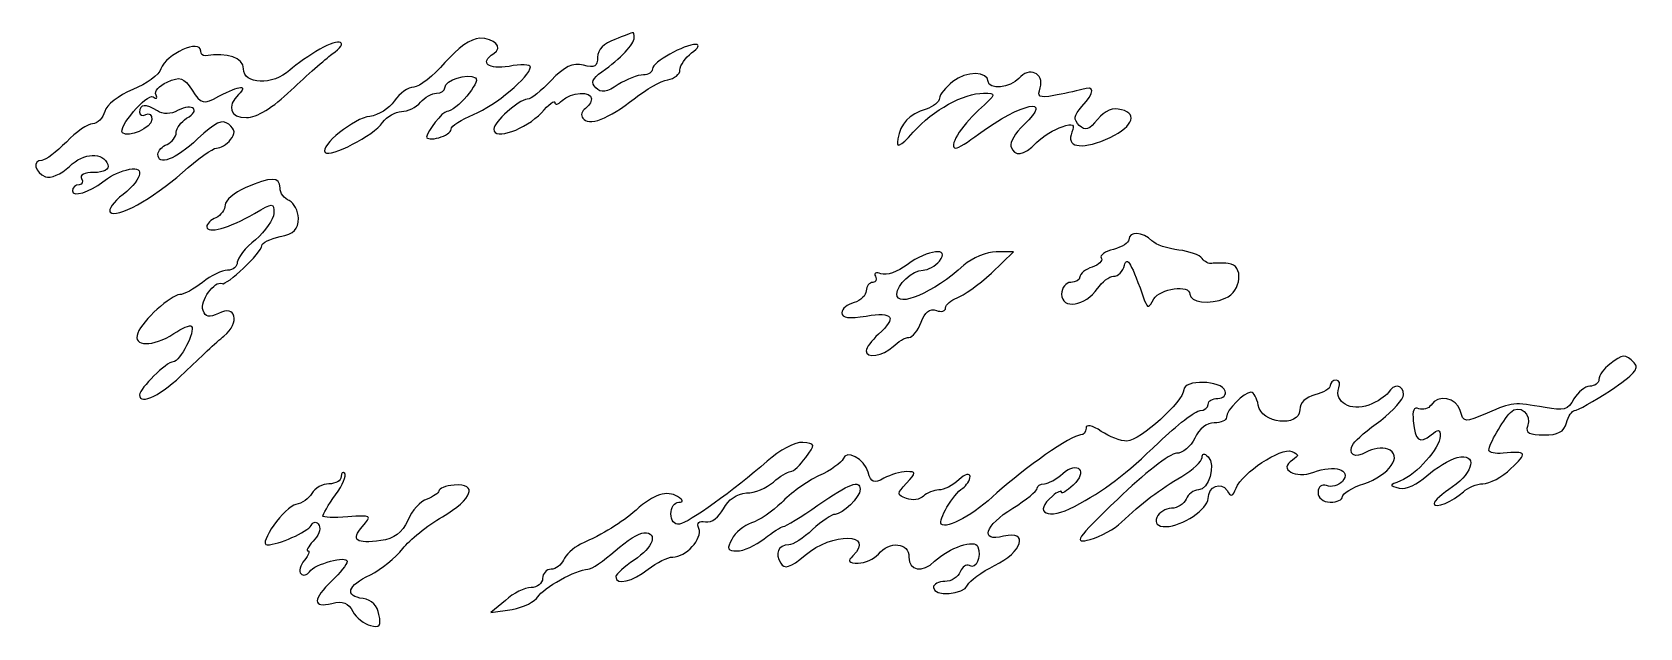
# Model space of a CAD drawing. Extents: x 0 to 69.4, y 0 to 30.3.
# Drawn here: x 10.534 to 15.105, y 28.424 to 30.118 of the extents above; entities that cross this region are included whole.
import ezdxf

# ---------------------------------------------------------------- set-up
doc = ezdxf.new("R2010")
doc.units = 0
doc.header["$MEASUREMENT"] = 0
doc.layers.get('0').update_dxf_attribs({"linetype": 'CONTINUOUS'})

msp = doc.modelspace()

# ---------------------------------------------------------------- linework, layer by layer
at = {"color": 0, "linetype": 'CONTINUOUS'}
for p, q in [((12.1901, 30.0972), (12.1901, 30.0972)), ((11.3516, 30.0694), (11.3516, 30.0694)), ((11.7075, 30.0313), (11.7075, 30.0313)), ((13.1518, 29.9775), (13.1518, 29.9775)), ((11.1399, 29.6754), (11.1399, 29.6754)), ((13.6517, 29.5279), (13.6517, 29.5279)), ((13.2611, 29.4324), (13.3236, 29.4932)), ((13.3236, 29.4932), (13.275, 29.4932)), ((13.0216, 29.4567), (13.0216, 29.4567)), ((15.0196, 29.1738), (15.0196, 29.1738)), ((13.8079, 29.1008), (13.8079, 29.1008)), ((14.2246, 29.1129), (14.2246, 29.1129)), ((12.6241, 28.8978), (12.6241, 28.8978)), ((11.4124, 28.8543), (11.4124, 28.8543)), ((11.8793, 28.5019), (11.8377, 28.4672)), ((11.8377, 28.4672), (11.8984, 28.476))]:
    msp.add_line(p, q, dxfattribs=at)
for points in [[(11.0131, 30.0643), (11.0131, 30.1007), (10.9142, 30.0556), (10.9003, 30.0139)], [(11.3863, 30.0556), (11.4384, 30.0921), (11.4106, 30.1025), (11.3516, 30.0694)], [(11.8064, 30.1007), (11.7821, 30.1007), (11.7439, 30.0729), (11.7075, 30.0313)], [(11.8464, 30.0574), (11.8741, 30.0747), (11.8481, 30.1007), (11.8064, 30.1007)], [(12.1901, 30.0972), (12.1589, 30.0868), (12.1415, 30.0678), (12.1415, 30.0469)], [(12.1537, 30.0053), (12.2074, 30.0435), (12.2456, 30.0833), (12.2456, 30.1025)], [(12.2421, 30.1164), (12.2387, 30.1164), (12.2161, 30.1076), (12.1901, 30.0972)], [(12.2456, 30.1025), (12.2456, 30.1111), (12.2439, 30.1181), (12.2421, 30.1164)], [(12.421, 30.0833), (12.388, 30.0833), (12.2977, 30.0331), (12.2977, 30.0139)], [(12.4088, 30.059), (12.4279, 30.0729), (12.4331, 30.0833), (12.421, 30.0833)], [(11.027, 30.0504), (11.0183, 30.0504), (11.0131, 30.0556), (11.0131, 30.0643)], [(11.1347, 30.0139), (11.1347, 30.0451), (11.0895, 30.0608), (11.027, 30.0504)], [(11.3516, 30.0694), (11.3238, 30.0539), (11.2856, 30.0261), (11.2665, 30.0104)], [(11.27, 29.9532), (11.3152, 29.9949), (11.3672, 30.0417), (11.3863, 30.0556)], [(11.7075, 30.0313), (11.6745, 29.9931), (11.6346, 29.9618), (11.619, 29.9618)], [(11.8898, 30.0208), (11.8307, 30.0104), (11.8047, 30.0313), (11.8464, 30.0574)], [(12.1016, 30.0243), (12.0703, 30.0313), (12.0477, 30.0208), (12.0096, 29.981)], [(12.1415, 30.0469), (12.1415, 30.0208), (12.1328, 30.0157), (12.1016, 30.0243)], [(12.3758, 30.0104), (12.3758, 30.0243), (12.3914, 30.0451), (12.4088, 30.059)], [(10.9003, 30.0139), (10.8951, 29.9965), (10.8586, 29.9706), (10.8204, 29.9549)], [(10.9176, 29.9757), (10.9558, 29.9931), (10.9645, 29.9896), (10.9888, 29.9532)], [(11.2665, 30.0104), (11.218, 29.9653), (11.1347, 29.9688), (11.1347, 30.0139)], [(11.7075, 29.9601), (11.7075, 29.9826), (11.7717, 30.0018), (11.7943, 29.9879)], [(11.7943, 29.9879), (11.8116, 29.9775), (11.7387, 29.8924), (11.7127, 29.8924)], [(11.7891, 29.8837), (11.8516, 29.9097), (11.9488, 29.9914), (11.9505, 30.0192)], [(11.9505, 30.0192), (11.9505, 30.0261), (11.9227, 30.0278), (11.8898, 30.0208)], [(12.1363, 29.9601), (12.1224, 29.974), (12.1259, 29.9861), (12.1537, 30.0053)], [(12.2717, 29.9965), (12.256, 29.9965), (12.2248, 29.9844), (12.2005, 29.9688)], [(12.2977, 30.0139), (12.2977, 30.0035), (12.2855, 29.9965), (12.2717, 29.9965)], [(12.3411, 29.9826), (12.3602, 29.9861), (12.3758, 29.9983), (12.3758, 30.0104)], [(13.2524, 29.9775), (13.2524, 30.0069), (13.1882, 30.0087), (13.1518, 29.9775)], [(13.3393, 29.9861), (13.3149, 29.9601), (13.2524, 29.9532), (13.2524, 29.9775)], [(13.4, 29.9601), (13.4122, 30.0018), (13.367, 30.0208), (13.3393, 29.9861)], [(10.8204, 29.9549), (10.7788, 29.9375), (10.7458, 29.9115), (10.7406, 29.8924)], [(10.7909, 29.8317), (10.7753, 29.8456), (10.8603, 29.9444), (10.8777, 29.934)], [(10.8777, 29.934), (10.8881, 29.9271), (10.8916, 29.9289), (10.8864, 29.9393)], [(10.8864, 29.9393), (10.8794, 29.9497), (10.8951, 29.9653), (10.9176, 29.9757)], [(10.9888, 29.9532), (11.0149, 29.9132), (11.0201, 29.9115), (11.0652, 29.9358)], [(11.0652, 29.9358), (11.126, 29.9671), (11.1485, 29.9688), (11.1208, 29.941)], [(11.1208, 29.941), (11.086, 29.9063), (11.0965, 29.875), (11.1433, 29.875)], [(11.1433, 29.875), (11.1728, 29.875), (11.218, 29.9028), (11.27, 29.9532)], [(11.619, 29.9618), (11.6033, 29.9618), (11.579, 29.9444), (11.5634, 29.9219)], [(11.6381, 29.9185), (11.6502, 29.9324), (11.6711, 29.9444), (11.6832, 29.9444)], [(11.6832, 29.9444), (11.6971, 29.9444), (11.7075, 29.9514), (11.7075, 29.9601)], [(12.0096, 29.981), (11.9818, 29.9514), (11.9523, 29.9271), (11.9418, 29.9271)], [(12.0408, 29.9236), (12.0651, 29.9479), (12.1241, 29.9514), (12.1241, 29.9289)], [(12.2005, 29.9688), (12.1675, 29.9462), (12.1519, 29.9444), (12.1363, 29.9601)], [(12.2456, 29.9289), (12.2786, 29.9549), (12.322, 29.9792), (12.3411, 29.9826)], [(13.039, 29.8333), (13.0962, 29.8976), (13.183, 29.9444), (13.2386, 29.9444)], [(13.1518, 29.9775), (13.131, 29.9618), (13.1136, 29.9393), (13.1136, 29.9306)], [(13.2386, 29.9444), (13.2768, 29.9444), (13.2768, 29.9428), (13.2247, 29.8958)], [(13.4382, 29.9375), (13.3965, 29.9306), (13.3913, 29.934), (13.4, 29.9601)], [(13.5181, 29.9549), (13.5007, 29.9497), (13.4643, 29.9428), (13.4382, 29.9375)], [(13.5181, 29.9063), (13.5563, 29.9479), (13.5563, 29.9671), (13.5181, 29.9549)], [(10.7406, 29.8924), (10.7354, 29.8733), (10.7198, 29.8576), (10.7059, 29.8576)], [(10.8899, 29.8942), (10.8569, 29.915), (10.8395, 29.9132), (10.8395, 29.8907)], [(10.9489, 29.8958), (10.9281, 29.8837), (10.9055, 29.8837), (10.8899, 29.8942)], [(10.9732, 29.8733), (11.0149, 29.8958), (10.9906, 29.9167), (10.9489, 29.8958)], [(11.5634, 29.9219), (11.5495, 29.9011), (11.5183, 29.8819), (11.494, 29.8785)], [(11.5304, 29.8611), (11.5426, 29.8785), (11.5669, 29.8924), (11.5842, 29.8924)], [(11.5842, 29.8924), (11.6016, 29.8924), (11.6259, 29.9046), (11.6381, 29.9185)], [(11.7127, 29.8924), (11.7006, 29.8924), (11.6572, 29.8368), (11.6554, 29.8194)], [(11.9418, 29.9271), (11.9158, 29.9254), (11.8464, 29.8629), (11.8464, 29.8421)], [(11.9818, 29.8889), (12.0026, 29.9132), (12.02, 29.9254), (12.02, 29.9185)], [(12.02, 29.9185), (12.02, 29.9097), (12.0287, 29.9115), (12.0408, 29.9236)], [(12.1068, 29.9011), (12.0964, 29.8942), (12.0929, 29.8819), (12.0998, 29.8733)], [(12.0998, 29.8733), (12.1137, 29.849), (12.1745, 29.8715), (12.2456, 29.9289)], [(12.1241, 29.9289), (12.1241, 29.9185), (12.1155, 29.9063), (12.1068, 29.9011)], [(13.0754, 29.8993), (13.0268, 29.8854), (13.0025, 29.8576), (12.9956, 29.8143)], [(13.1136, 29.9306), (13.1136, 29.9201), (13.0962, 29.9063), (13.0754, 29.8993)], [(13.2247, 29.8958), (13.1743, 29.8507), (13.1362, 29.7882), (13.1604, 29.7882)], [(13.2247, 29.8282), (13.3479, 29.9185), (13.4417, 29.9375), (13.3531, 29.8542)], [(13.5111, 29.8525), (13.4938, 29.8699), (13.4955, 29.8803), (13.5181, 29.9063)], [(13.6309, 29.8976), (13.6066, 29.9046), (13.584, 29.8958), (13.5632, 29.8699)], [(13.5858, 29.8125), (13.6604, 29.8438), (13.6812, 29.8854), (13.6309, 29.8976)], [(10.7059, 29.8576), (10.6937, 29.8576), (10.659, 29.8351), (10.6312, 29.8056)], [(10.8742, 29.8699), (10.8742, 29.8456), (10.8065, 29.816), (10.7909, 29.8317)], [(10.8395, 29.8907), (10.8395, 29.8819), (10.8482, 29.8785), (10.8569, 29.8837)], [(10.8569, 29.8837), (10.8673, 29.8889), (10.8742, 29.8837), (10.8742, 29.8699)], [(10.9437, 29.8333), (10.9437, 29.8456), (10.9576, 29.8629), (10.9732, 29.8733)], [(11.093, 29.856), (11.0739, 29.8715), (11.0565, 29.8629), (11.0044, 29.8143)], [(11.0982, 29.8125), (11.1121, 29.8299), (11.1121, 29.8403), (11.093, 29.856)], [(11.494, 29.8785), (11.4506, 29.875), (11.3499, 29.7935), (11.3672, 29.7761)], [(11.3672, 29.7761), (11.3811, 29.7604), (11.5061, 29.8247), (11.5304, 29.8611)], [(11.7248, 29.8421), (11.7248, 29.8507), (11.7543, 29.8699), (11.7891, 29.8837)], [(11.8464, 29.8421), (11.8464, 29.809), (11.9384, 29.8421), (11.9818, 29.8889)], [(13.3531, 29.8542), (13.3288, 29.8317), (13.3132, 29.8039), (13.3167, 29.7935)], [(13.3896, 29.8039), (13.407, 29.8212), (13.4399, 29.8421), (13.4625, 29.849)], [(13.4625, 29.849), (13.4938, 29.8594), (13.499, 29.856), (13.4903, 29.8333)], [(13.5632, 29.8699), (13.5389, 29.8403), (13.5285, 29.8368), (13.5111, 29.8525)], [(10.6312, 29.8056), (10.6035, 29.7778), (10.5722, 29.7535), (10.5618, 29.7535)], [(11.0044, 29.8143), (10.9402, 29.7553), (10.8916, 29.7361), (10.8916, 29.7708)], [(10.9176, 29.7986), (10.9315, 29.8056), (10.9437, 29.8194), (10.9437, 29.8333)], [(11.0583, 29.7882), (11.0687, 29.7882), (11.0878, 29.7986), (11.0982, 29.8125)], [(11.6554, 29.8194), (11.6554, 29.8143), (11.6711, 29.8125), (11.6902, 29.8178)], [(11.6902, 29.8178), (11.7092, 29.8229), (11.7248, 29.8333), (11.7248, 29.8421)], [(12.9956, 29.8143), (12.9903, 29.7865), (12.999, 29.79), (13.039, 29.8333)], [(13.1604, 29.7882), (13.1656, 29.7882), (13.1952, 29.8056), (13.2247, 29.8282)], [(13.3167, 29.7935), (13.3271, 29.7622), (13.3514, 29.7657), (13.3896, 29.8039)], [(13.4903, 29.8333), (13.4729, 29.7917), (13.5129, 29.7831), (13.5858, 29.8125)], [(10.6399, 29.7361), (10.6816, 29.7761), (10.7354, 29.7778), (10.7493, 29.7414)], [(10.8916, 29.7708), (10.8916, 29.7813), (10.9038, 29.7935), (10.9176, 29.7986)], [(10.961, 29.7188), (11.0044, 29.7569), (11.0478, 29.7882), (11.0583, 29.7882)], [(10.5618, 29.7535), (10.534, 29.7535), (10.541, 29.7188), (10.5722, 29.7067)], [(10.5722, 29.7067), (10.5861, 29.7014), (10.6156, 29.7136), (10.6399, 29.7361)], [(10.7094, 29.7188), (10.6833, 29.7188), (10.6677, 29.7118), (10.6746, 29.7014)], [(10.7493, 29.7414), (10.7528, 29.7275), (10.7389, 29.7188), (10.7094, 29.7188)], [(10.7354, 29.6928), (10.7493, 29.7049), (10.7788, 29.7206), (10.8013, 29.7257)], [(10.7562, 29.606), (10.7735, 29.5868), (10.876, 29.6442), (10.961, 29.7188)], [(10.8013, 29.7257), (10.8551, 29.7431), (10.8517, 29.7032), (10.7926, 29.6563)], [(10.6486, 29.6667), (10.6486, 29.6476), (10.6972, 29.6632), (10.7354, 29.6928)], [(10.6677, 29.684), (10.6573, 29.684), (10.6486, 29.6771), (10.6486, 29.6667)], [(10.6746, 29.7014), (10.6798, 29.6928), (10.6764, 29.684), (10.6677, 29.684)], [(11.1399, 29.6754), (11.1086, 29.6615), (11.0826, 29.6389), (11.0826, 29.6268)], [(11.2388, 29.6754), (11.2388, 29.7067), (11.2128, 29.7083), (11.1399, 29.6754)], [(11.2648, 29.6389), (11.2509, 29.6442), (11.2388, 29.6597), (11.2388, 29.6754)], [(10.7926, 29.6563), (10.7649, 29.6354), (10.7493, 29.6129), (10.7562, 29.606)], [(11.0826, 29.6268), (11.0826, 29.6129), (11.0704, 29.5972), (11.0565, 29.5903)], [(11.1659, 29.6025), (11.2197, 29.6337), (11.2215, 29.6337), (11.2215, 29.6025)], [(11.2908, 29.5886), (11.2908, 29.6094), (11.2787, 29.6319), (11.2648, 29.6389)], [(11.0305, 29.5643), (11.0305, 29.5435), (11.0947, 29.5608), (11.1659, 29.6025)], [(11.0565, 29.5903), (11.0426, 29.5851), (11.0305, 29.5731), (11.0305, 29.5643)], [(11.2215, 29.6025), (11.2197, 29.5851), (11.1972, 29.5522), (11.1694, 29.5279)], [(11.2388, 29.5365), (11.2787, 29.5453), (11.2908, 29.5574), (11.2908, 29.5886)], [(11.1694, 29.5279), (11.1399, 29.5053), (11.1173, 29.4758), (11.1173, 29.4636)], [(11.1867, 29.5106), (11.1867, 29.5192), (11.211, 29.5296), (11.2388, 29.5365)], [(13.6517, 29.5279), (13.6517, 29.5192), (13.6326, 29.5071), (13.6083, 29.5001)], [(13.7177, 29.5244), (13.6916, 29.5504), (13.6517, 29.5522), (13.6517, 29.5279)], [(11.0739, 29.4029), (11.086, 29.396), (11.1867, 29.4914), (11.1867, 29.5106)], [(13.1136, 29.4671), (13.1465, 29.5071), (13.0806, 29.5001), (13.0216, 29.4567)], [(13.275, 29.4932), (13.249, 29.4932), (13.2056, 29.4758), (13.183, 29.455)], [(13.6083, 29.5001), (13.584, 29.4949), (13.5684, 29.4828), (13.5736, 29.4758)], [(13.6395, 29.455), (13.6465, 29.4828), (13.6586, 29.4619), (13.6968, 29.3543)], [(13.7941, 29.4983), (13.7628, 29.5018), (13.7281, 29.514), (13.7177, 29.5244)], [(13.86, 29.474), (13.8548, 29.4844), (13.8236, 29.4949), (13.7941, 29.4983)], [(11.0895, 29.4411), (11.0739, 29.4411), (11.0426, 29.4254), (11.0183, 29.4064)], [(11.1173, 29.4636), (11.1173, 29.4515), (11.1051, 29.4411), (11.0895, 29.4411)], [(12.9469, 29.4307), (12.9331, 29.4358), (12.9261, 29.4342), (12.9313, 29.4238)], [(13.0216, 29.4567), (12.9956, 29.4358), (12.9626, 29.4254), (12.9469, 29.4307)], [(13.183, 29.455), (13.0962, 29.3768), (12.9921, 29.3317), (12.9921, 29.3733)], [(12.9921, 29.3733), (12.9921, 29.3994), (13.0372, 29.4411), (13.0667, 29.4411)], [(13.0667, 29.4411), (13.0806, 29.4411), (13.1015, 29.4532), (13.1136, 29.4671)], [(13.5476, 29.4497), (13.5285, 29.4446), (13.5129, 29.4307), (13.5129, 29.4219)], [(13.5736, 29.4758), (13.5788, 29.4671), (13.5667, 29.4567), (13.5476, 29.4497)], [(13.6083, 29.4238), (13.6222, 29.4238), (13.6343, 29.4376), (13.6395, 29.455)], [(13.8878, 29.4601), (13.8791, 29.4585), (13.867, 29.4654), (13.86, 29.474)], [(13.9347, 29.4601), (13.9174, 29.4619), (13.8965, 29.4619), (13.8878, 29.4601)], [(13.926, 29.3613), (13.9729, 29.3803), (13.9799, 29.4567), (13.9347, 29.4601)], [(11.0183, 29.4064), (10.994, 29.3872), (10.9645, 29.3717), (10.9541, 29.3717)], [(11.0201, 29.3265), (11.0097, 29.3525), (11.0531, 29.4133), (11.0739, 29.4029)], [(12.9244, 29.4064), (12.914, 29.4064), (12.9053, 29.396), (12.9053, 29.3821)], [(12.9313, 29.4238), (12.9365, 29.4133), (12.9331, 29.4064), (12.9244, 29.4064)], [(13.1639, 29.3629), (13.1813, 29.3682), (13.2247, 29.3994), (13.2611, 29.4324)], [(13.4868, 29.4064), (13.4729, 29.4064), (13.4608, 29.3907), (13.4608, 29.3733)], [(13.5129, 29.4219), (13.5129, 29.4133), (13.5007, 29.4064), (13.4868, 29.4064)], [(13.5632, 29.389), (13.5754, 29.4081), (13.5962, 29.4238), (13.6083, 29.4238)], [(13.7229, 29.3594), (13.7402, 29.389), (13.8253, 29.4011), (13.8253, 29.3733)], [(10.9541, 29.3717), (10.9281, 29.3699), (10.8482, 29.2988), (10.8343, 29.2622)], [(11.0791, 29.2536), (11.126, 29.2918), (11.1138, 29.3456), (11.0635, 29.3178)], [(12.8706, 29.349), (12.8515, 29.3439), (12.8358, 29.3317), (12.8358, 29.3196)], [(12.9053, 29.3821), (12.9053, 29.3699), (12.8897, 29.3543), (12.8706, 29.349)], [(13.131, 29.3335), (13.131, 29.3439), (13.1465, 29.356), (13.1639, 29.3629)], [(13.4608, 29.3733), (13.4608, 29.3282), (13.5285, 29.3386), (13.5632, 29.389)], [(13.6968, 29.3543), (13.7055, 29.3317), (13.709, 29.3335), (13.7229, 29.3594)], [(13.8253, 29.3733), (13.8253, 29.349), (13.8809, 29.3421), (13.926, 29.3613)], [(11.0635, 29.3178), (11.0374, 29.3057), (11.027, 29.3074), (11.0201, 29.3265)], [(12.8358, 29.3196), (12.8358, 29.3057), (12.8567, 29.3022), (12.9053, 29.3108)], [(12.9053, 29.3108), (12.9817, 29.3231), (12.9938, 29.3074), (12.94, 29.2587)], [(13.0615, 29.2935), (13.0719, 29.3212), (13.0858, 29.3335), (13.1049, 29.3265)], [(13.1049, 29.3265), (13.1188, 29.3212), (13.131, 29.3247), (13.131, 29.3335)], [(10.8343, 29.2622), (10.8187, 29.2224), (10.8777, 29.2224), (10.9367, 29.2606)], [(10.9871, 29.2814), (10.9992, 29.2692), (10.9541, 29.1807), (10.935, 29.1807)], [(10.9367, 29.2606), (10.9593, 29.2761), (10.9836, 29.2865), (10.9871, 29.2814)], [(10.968, 29.1511), (11.0097, 29.1911), (11.0583, 29.2379), (11.0791, 29.2536)], [(12.94, 29.2587), (12.9209, 29.2414), (12.9053, 29.2206), (12.9053, 29.2119)], [(13.0268, 29.2501), (13.0372, 29.2501), (13.0528, 29.2692), (13.0615, 29.2935)], [(12.9053, 29.2119), (12.9053, 29.1893), (12.9522, 29.1962), (12.9817, 29.224)], [(12.9817, 29.224), (12.9956, 29.2379), (13.0164, 29.2501), (13.0268, 29.2501)], [(10.935, 29.1807), (10.9159, 29.1807), (10.8395, 29.1043), (10.8395, 29.0869)], [(15.0196, 29.1738), (15.0022, 29.1615), (14.9883, 29.1425), (14.9883, 29.1303)], [(15.089, 29.1772), (15.0631, 29.2032), (15.0561, 29.2032), (15.0196, 29.1738)], [(15.0214, 29.0992), (15.0874, 29.1442), (15.1047, 29.1615), (15.089, 29.1772)], [(10.8395, 29.0869), (10.8395, 29.054), (10.9038, 29.0869), (10.968, 29.1511)], [(13.926, 29.0974), (13.9156, 29.1286), (13.8079, 29.1303), (13.8079, 29.1008)], [(14.2419, 29.1286), (14.2315, 29.1286), (14.2246, 29.1217), (14.2246, 29.1129)], [(14.2489, 29.1061), (14.254, 29.1182), (14.2506, 29.1286), (14.2419, 29.1286)], [(14.4329, 29.0869), (14.4329, 29.1164), (14.4051, 29.1199), (14.3894, 29.0922)], [(14.9883, 29.1303), (14.9883, 29.1199), (14.9763, 29.1113), (14.9624, 29.1113)], [(13.8079, 29.1008), (13.8079, 29.0679), (13.6847, 28.9568), (13.6465, 28.955)], [(13.8774, 29.0592), (13.8774, 29.0696), (13.8896, 29.0765), (13.9051, 29.0765)], [(13.9051, 29.0765), (13.9208, 29.0765), (13.9294, 29.0869), (13.926, 29.0974)], [(13.9989, 29.0939), (13.9799, 29.0939), (13.9294, 29.0436), (13.9294, 29.0228)], [(14.0197, 29.0575), (14.0162, 29.0765), (14.0076, 29.0939), (13.9989, 29.0939)], [(14.1811, 29.0869), (14.1551, 29.08), (14.1378, 29.0644), (14.1378, 29.0436)], [(14.2246, 29.1129), (14.2246, 29.1043), (14.2054, 29.0922), (14.1811, 29.0869)], [(14.3339, 29.0575), (14.2836, 29.0383), (14.235, 29.0661), (14.2489, 29.1061)], [(14.3894, 29.0922), (14.3825, 29.0835), (14.3582, 29.0661), (14.3339, 29.0575)], [(14.3686, 29.014), (14.4033, 29.0418), (14.4329, 29.0749), (14.4329, 29.0869)], [(14.5943, 29.0418), (14.5839, 29.0783), (14.5301, 29.0887), (14.511, 29.0575)], [(14.9172, 29.0749), (14.9015, 29.0436), (14.8876, 29.0401), (14.8356, 29.0506)], [(14.9624, 29.1113), (14.9485, 29.1113), (14.9293, 29.0939), (14.9172, 29.0749)], [(14.9189, 29.0418), (14.9276, 29.0418), (14.9728, 29.0679), (15.0214, 29.0992)], [(13.7368, 28.9515), (13.7888, 29.0001), (13.8409, 29.0418), (13.8548, 29.0418)], [(13.8548, 29.0418), (13.867, 29.0418), (13.8774, 29.0506), (13.8774, 29.0592)], [(14.1378, 29.0436), (14.1378, 28.9932), (14.0267, 29.0054), (14.0197, 29.0575)], [(14.4763, 29.0471), (14.4624, 29.054), (14.4572, 29.0418), (14.4607, 29.0124)], [(14.511, 29.0575), (14.504, 29.0471), (14.4885, 29.0436), (14.4763, 29.0471)], [(14.6707, 29.0349), (14.6064, 29.0071), (14.6029, 29.0071), (14.5943, 29.0418)], [(14.8356, 29.0506), (14.7453, 29.0661), (14.7436, 29.0661), (14.6707, 29.0349)], [(14.6758, 28.929), (14.6758, 28.9464), (14.714, 29.0124), (14.7367, 29.0367)], [(14.7367, 29.0367), (14.7626, 29.0626), (14.7992, 29.0314), (14.7853, 28.9967)], [(14.8964, 29.0071), (14.9015, 29.0262), (14.9119, 29.0418), (14.9189, 29.0418)], [(13.5302, 28.9915), (13.5302, 28.9811), (13.5233, 28.9724), (13.5146, 28.9724)], [(13.5736, 28.9828), (13.5476, 29.0001), (13.5302, 29.0036), (13.5302, 28.9915)], [(13.6465, 28.955), (13.6291, 28.955), (13.5962, 28.9672), (13.5736, 28.9828)], [(13.8947, 29.0071), (13.8739, 29.0071), (13.8513, 28.9897), (13.8392, 28.9637)], [(13.9294, 29.0228), (13.9294, 29.014), (13.9139, 29.0071), (13.8947, 29.0071)], [(14.2906, 28.9481), (14.2975, 28.9585), (14.3322, 28.9881), (14.3686, 29.014)], [(14.4607, 29.0124), (14.4658, 28.955), (14.4781, 28.9464), (14.511, 28.9724)], [(14.511, 28.9724), (14.5318, 28.9897), (14.5371, 28.9897), (14.5371, 28.9689)], [(14.7853, 28.9967), (14.7783, 28.9793), (14.7922, 28.9724), (14.8321, 28.9724)], [(14.8321, 28.9724), (14.8721, 28.9724), (14.8894, 28.9811), (14.8964, 29.0071)], [(12.7247, 28.9515), (12.7039, 28.9533), (12.6588, 28.929), (12.6241, 28.8978)], [(12.7334, 28.9082), (12.7612, 28.9464), (12.7612, 28.9481), (12.7247, 28.9515)], [(13.5146, 28.9724), (13.4886, 28.9724), (13.3549, 28.8786), (13.2768, 28.8075)], [(13.4972, 28.7693), (13.5806, 28.8126), (13.6448, 28.8613), (13.7368, 28.9515)], [(13.8392, 28.9637), (13.8288, 28.9394), (13.8045, 28.9203), (13.7871, 28.9203)], [(13.9572, 28.8214), (13.9729, 28.8647), (14.084, 28.9376), (14.1151, 28.9256)], [(14.3269, 28.9238), (14.294, 28.9029), (14.2714, 28.9186), (14.2906, 28.9481)], [(14.3878, 28.9325), (14.3721, 28.9376), (14.3443, 28.9342), (14.3269, 28.9238)], [(14.5371, 28.9689), (14.5371, 28.936), (14.4693, 28.8596), (14.4242, 28.8422)], [(12.6241, 28.8978), (12.5286, 28.8144), (12.4001, 28.7224), (12.3741, 28.7189)], [(12.69, 28.8682), (12.6987, 28.8682), (12.7178, 28.8874), (12.7334, 28.9082)], [(12.8393, 28.9047), (12.8358, 28.8943), (12.8046, 28.8717), (12.7699, 28.8561)], [(12.9105, 28.8665), (12.9001, 28.9047), (12.848, 28.9325), (12.8393, 28.9047)], [(13.4643, 28.8631), (13.5077, 28.9012), (13.5354, 28.8682), (13.4938, 28.83)], [(13.7871, 28.9203), (13.7698, 28.9203), (13.6934, 28.8613), (13.6204, 28.7901)], [(13.8027, 28.8543), (13.834, 28.8735), (13.86, 28.8978), (13.86, 28.9082)], [(13.8774, 28.9099), (13.9, 28.8874), (13.8791, 28.8161), (13.8496, 28.8161)], [(13.86, 28.9082), (13.86, 28.9203), (13.8652, 28.9221), (13.8774, 28.9099)], [(14.1169, 28.9012), (14.0753, 28.8751), (14.1256, 28.8474), (14.1776, 28.8665)], [(14.1151, 28.9256), (14.136, 28.9168), (14.136, 28.9133), (14.1169, 28.9012)], [(14.1776, 28.8665), (14.2367, 28.889), (14.2853, 28.8735), (14.2593, 28.8404)], [(14.32, 28.8335), (14.3929, 28.8578), (14.4329, 28.9151), (14.3878, 28.9325)], [(14.4989, 28.8561), (14.5249, 28.8786), (14.5631, 28.9029), (14.5856, 28.9082)], [(14.5856, 28.9082), (14.6429, 28.9221), (14.6342, 28.8665), (14.5717, 28.8249)], [(14.7158, 28.9203), (14.6932, 28.9186), (14.6758, 28.9221), (14.6758, 28.929)], [(14.7383, 28.8769), (14.7869, 28.9221), (14.7835, 28.9272), (14.7158, 28.9203)], [(11.4124, 28.8543), (11.4124, 28.8422), (11.3967, 28.8335), (11.3777, 28.8335)], [(11.3967, 28.8022), (11.4176, 28.83), (11.428, 28.8578), (11.4228, 28.8631)], [(11.4228, 28.8631), (11.4176, 28.87), (11.4124, 28.8647), (11.4124, 28.8543)], [(12.6414, 28.8387), (12.6588, 28.8543), (12.6813, 28.8682), (12.69, 28.8682)], [(12.7699, 28.8561), (12.7369, 28.8404), (12.6883, 28.8057), (12.664, 28.7797)], [(12.7681, 28.7728), (12.8584, 28.8353), (12.8879, 28.8457), (12.8879, 28.8179)], [(12.9556, 28.8492), (12.9261, 28.8335), (12.9192, 28.8369), (12.9105, 28.8665)], [(13.0199, 28.8682), (13.0025, 28.8682), (12.9747, 28.8596), (12.9556, 28.8492)], [(13.0199, 28.8353), (13.0476, 28.8665), (13.0476, 28.8682), (13.0199, 28.8682)], [(13.1691, 28.8457), (13.1518, 28.8283), (13.1258, 28.8161), (13.1119, 28.8161)], [(13.2004, 28.8543), (13.2004, 28.8647), (13.1865, 28.8613), (13.1691, 28.8457)], [(13.1795, 28.8214), (13.1899, 28.8283), (13.2004, 28.8439), (13.2004, 28.8543)], [(13.4122, 28.8335), (13.4226, 28.8335), (13.4469, 28.8474), (13.4643, 28.8631)], [(13.6309, 28.7242), (13.6864, 28.7779), (13.742, 28.8196), (13.8027, 28.8543)], [(13.8774, 28.7918), (13.8774, 28.8249), (13.9139, 28.8422), (13.9312, 28.8144)], [(14.4242, 28.8422), (14.3913, 28.8283), (14.3913, 28.8283), (14.4207, 28.8214)], [(14.4207, 28.8214), (14.4399, 28.8161), (14.4728, 28.8318), (14.4989, 28.8561)], [(14.6585, 28.8335), (14.6776, 28.8335), (14.7124, 28.8526), (14.7383, 28.8769)], [(11.329, 28.8057), (11.3204, 28.7918), (11.3013, 28.7779), (11.2839, 28.7744)], [(11.3777, 28.8335), (11.3603, 28.8335), (11.3377, 28.8214), (11.329, 28.8057)], [(11.3603, 28.7415), (11.3603, 28.7467), (11.3759, 28.7728), (11.3967, 28.8022)], [(11.6902, 28.8126), (11.6902, 28.8075), (11.6745, 28.7971), (11.6572, 28.7901)], [(11.7335, 28.83), (11.7092, 28.8283), (11.6902, 28.8196), (11.6902, 28.8126)], [(11.7006, 28.7397), (11.7856, 28.7901), (11.803, 28.8353), (11.7335, 28.83)], [(12.3689, 28.7971), (12.3394, 28.8161), (12.3012, 28.804), (12.2508, 28.7589)], [(12.3723, 28.7814), (12.3862, 28.7814), (12.3862, 28.7867), (12.3689, 28.7971)], [(12.4991, 28.7624), (12.513, 28.7883), (12.5373, 28.8057), (12.5651, 28.8075)], [(12.5651, 28.8075), (12.5876, 28.8075), (12.6223, 28.8214), (12.6414, 28.8387)], [(12.8879, 28.8179), (12.8879, 28.7953), (12.8376, 28.7467), (12.8167, 28.7467)], [(13.0199, 28.7918), (12.9921, 28.8022), (12.9921, 28.8057), (13.0199, 28.8353)], [(13.0685, 28.7988), (13.0581, 28.7883), (13.0372, 28.7849), (13.0199, 28.7918)], [(13.1119, 28.8161), (13.098, 28.8161), (13.0772, 28.8075), (13.0685, 28.7988)], [(13.1188, 28.7189), (13.1084, 28.7293), (13.1518, 28.804), (13.1795, 28.8214)], [(13.2768, 28.8075), (13.2125, 28.7467), (13.1344, 28.7033), (13.1188, 28.7189)], [(13.3219, 28.764), (13.3601, 28.7883), (13.3913, 28.8126), (13.3913, 28.8214)], [(13.4347, 28.7988), (13.3774, 28.7501), (13.4226, 28.7293), (13.4972, 28.7693)], [(13.3913, 28.8214), (13.3913, 28.8283), (13.4, 28.8335), (13.4122, 28.8335)], [(13.4608, 28.8092), (13.4608, 28.8161), (13.4486, 28.811), (13.4347, 28.7988)], [(13.4938, 28.83), (13.4747, 28.8126), (13.4608, 28.804), (13.4608, 28.8092)], [(13.8496, 28.8161), (13.8357, 28.8161), (13.8201, 28.804), (13.8149, 28.7901)], [(13.9312, 28.8144), (13.9417, 28.7953), (13.9468, 28.7971), (13.9572, 28.8214)], [(14.2142, 28.8283), (14.2003, 28.8335), (14.1899, 28.8265), (14.1899, 28.8092)], [(14.1899, 28.8092), (14.1899, 28.7936), (14.2037, 28.7814), (14.2246, 28.7814)], [(14.2593, 28.8404), (14.2471, 28.8283), (14.2281, 28.8231), (14.2142, 28.8283)], [(14.2246, 28.7814), (14.2436, 28.7814), (14.2593, 28.7883), (14.2593, 28.7971)], [(14.2593, 28.7971), (14.2593, 28.8057), (14.2871, 28.8231), (14.32, 28.8335)], [(14.5717, 28.8249), (14.544, 28.8057), (14.5197, 28.7849), (14.5197, 28.7779)], [(14.5197, 28.7779), (14.5197, 28.7606), (14.5751, 28.7832), (14.6029, 28.811)], [(14.6029, 28.811), (14.6151, 28.8231), (14.6411, 28.8335), (14.6585, 28.8335)], [(11.2839, 28.7744), (11.2527, 28.771), (11.1746, 28.6599), (11.2024, 28.6599)], [(11.6572, 28.7901), (11.6381, 28.7849), (11.6138, 28.7571), (11.6016, 28.7293)], [(12.2508, 28.7589), (12.2092, 28.7224), (12.1589, 28.6911), (12.0929, 28.6617)], [(12.3498, 28.7485), (12.3498, 28.7658), (12.3602, 28.7814), (12.3723, 28.7814)], [(12.4487, 28.7258), (12.4661, 28.7224), (12.4869, 28.7381), (12.4991, 28.7624)], [(12.664, 28.7797), (12.6397, 28.7554), (12.6015, 28.7293), (12.5789, 28.7224)], [(12.6692, 28.7119), (12.6761, 28.7119), (12.7195, 28.7397), (12.7681, 28.7728)], [(13.2958, 28.6842), (13.2264, 28.6668), (13.242, 28.7154), (13.3219, 28.764)], [(13.6204, 28.7901), (13.5007, 28.6756), (13.492, 28.6617), (13.5424, 28.6756)], [(13.7732, 28.764), (13.7559, 28.764), (13.7385, 28.7519), (13.7316, 28.7381)], [(13.7576, 28.7119), (13.8027, 28.7119), (13.8774, 28.7624), (13.8774, 28.7918)], [(13.8149, 28.7901), (13.8079, 28.7762), (13.7906, 28.764), (13.7732, 28.764)], [(11.2024, 28.6599), (11.2336, 28.6599), (11.3169, 28.6964), (11.3273, 28.7154)], [(11.3273, 28.7154), (11.3342, 28.7276), (11.3429, 28.7276), (11.3499, 28.7154)], [(11.3499, 28.7154), (11.3551, 28.705), (11.3481, 28.6842), (11.3325, 28.6703)], [(11.4315, 28.7397), (11.3915, 28.7363), (11.3603, 28.7381), (11.3603, 28.7415)], [(11.4731, 28.7119), (11.5009, 28.7432), (11.4992, 28.745), (11.4315, 28.7397)], [(11.5252, 28.6721), (11.4558, 28.6617), (11.4384, 28.6738), (11.4731, 28.7119)], [(11.6016, 28.7293), (11.586, 28.6946), (11.5634, 28.6772), (11.5252, 28.6721)], [(11.5877, 28.6494), (11.6068, 28.6738), (11.6572, 28.7154), (11.7006, 28.7397)], [(12.3741, 28.7189), (12.3602, 28.7172), (12.3498, 28.7293), (12.3498, 28.7485)], [(12.355, 28.6253), (12.3932, 28.6253), (12.4401, 28.6772), (12.4296, 28.7068)], [(12.4296, 28.7068), (12.4227, 28.7224), (12.4296, 28.7293), (12.4487, 28.7258)], [(12.5789, 28.7224), (12.5581, 28.7154), (12.5321, 28.6946), (12.5234, 28.6756)], [(12.6154, 28.6772), (12.6397, 28.6964), (12.664, 28.7119), (12.6692, 28.7119)], [(12.8167, 28.7467), (12.8081, 28.7467), (12.7785, 28.7276), (12.7525, 28.7033)], [(13.5424, 28.6756), (13.5719, 28.6842), (13.6118, 28.705), (13.6309, 28.7242)], [(13.7316, 28.7381), (13.7246, 28.7207), (13.7333, 28.7119), (13.7576, 28.7119)], [(11.3325, 28.6703), (11.3186, 28.6547), (11.3117, 28.6425), (11.3186, 28.6425)], [(12.0929, 28.6617), (12.0721, 28.6512), (12.0495, 28.6304), (12.0443, 28.6165)], [(12.1918, 28.6425), (12.223, 28.6721), (12.2612, 28.6946), (12.2734, 28.6946)], [(12.2734, 28.6946), (12.3151, 28.6946), (12.2994, 28.6529), (12.2456, 28.6165)], [(12.5234, 28.6756), (12.5078, 28.6478), (12.5112, 28.6425), (12.5373, 28.6425)], [(12.5373, 28.6425), (12.5564, 28.6425), (12.5911, 28.6582), (12.6154, 28.6772)], [(12.6848, 28.6599), (12.6553, 28.6599), (12.6449, 28.6357), (12.6623, 28.6079)], [(12.7525, 28.7033), (12.7265, 28.679), (12.6969, 28.6599), (12.6848, 28.6599)], [(12.7317, 28.6304), (12.8081, 28.6964), (12.9331, 28.6946), (12.8671, 28.6288)], [(12.94, 28.6339), (12.9712, 28.6721), (13.0268, 28.6668), (13.0268, 28.6253)], [(13.0997, 28.6131), (13.1413, 28.6529), (13.2143, 28.6772), (13.2229, 28.6547)], [(13.2698, 28.601), (13.3497, 28.639), (13.3688, 28.7033), (13.2958, 28.6842)], [(11.3082, 28.6165), (11.2961, 28.601), (11.2908, 28.5836), (11.2978, 28.5783)], [(11.3186, 28.6425), (11.3238, 28.6425), (11.3204, 28.6304), (11.3082, 28.6165)], [(11.3221, 28.5836), (11.3377, 28.6061), (11.4297, 28.6304), (11.4297, 28.6131)], [(11.4297, 28.6131), (11.4297, 28.6044), (11.4089, 28.5801), (11.3863, 28.5575)], [(11.4957, 28.5749), (11.527, 28.5906), (11.5669, 28.6235), (11.5877, 28.6494)], [(12.0443, 28.6165), (12.0373, 28.6026), (12.0234, 28.5906), (12.0096, 28.5906)], [(12.1137, 28.5906), (12.1241, 28.5906), (12.1589, 28.6149), (12.1918, 28.6425)], [(12.2456, 28.6165), (12.2178, 28.5975), (12.1935, 28.5767), (12.1935, 28.5697)], [(12.2855, 28.5906), (12.3098, 28.6096), (12.3411, 28.6253), (12.355, 28.6253)], [(12.6623, 28.6079), (12.6726, 28.5906), (12.6883, 28.594), (12.7317, 28.6304)], [(12.8671, 28.6288), (12.8515, 28.6131), (12.8549, 28.6079), (12.8827, 28.6079)], [(12.8827, 28.6079), (12.9018, 28.6079), (12.9278, 28.62), (12.94, 28.6339)], [(13.0268, 28.6253), (13.0268, 28.5853), (13.065, 28.5801), (13.0997, 28.6131)], [(13.2229, 28.6547), (13.2333, 28.6253), (13.2177, 28.5887), (13.1986, 28.601)], [(11.2978, 28.5783), (11.3047, 28.5714), (11.3152, 28.5732), (11.3221, 28.5836)], [(11.4749, 28.5072), (11.4211, 28.5142), (11.4297, 28.5436), (11.4957, 28.5749)], [(11.9714, 28.5124), (11.987, 28.5367), (12.0807, 28.5906), (12.1137, 28.5906)], [(12.0096, 28.5906), (11.9957, 28.5906), (11.9852, 28.5783), (11.9852, 28.5644)], [(12.1935, 28.5697), (12.1935, 28.5436), (12.2404, 28.5558), (12.2855, 28.5906)], [(13.1726, 28.5836), (13.1674, 28.5679), (13.1465, 28.5558), (13.1292, 28.5558)], [(13.1986, 28.601), (13.1899, 28.6061), (13.1778, 28.5975), (13.1726, 28.5836)], [(13.1934, 28.5454), (13.1986, 28.5575), (13.2333, 28.5836), (13.2698, 28.601)], [(11.3863, 28.5575), (11.3308, 28.5054), (11.3308, 28.4794), (11.3863, 28.4933)], [(11.9523, 28.5385), (11.9349, 28.5385), (11.9019, 28.5228), (11.8793, 28.5019)], [(11.9852, 28.5644), (11.9852, 28.5506), (11.9696, 28.5385), (11.9523, 28.5385)], [(13.1292, 28.5558), (13.1119, 28.5558), (13.0962, 28.5489), (13.0962, 28.5385)], [(13.0962, 28.5385), (13.0962, 28.5124), (13.183, 28.5176), (13.1934, 28.5454)], [(11.3863, 28.4933), (11.4176, 28.5019), (11.4332, 28.495), (11.4454, 28.4707)], [(11.52, 28.4621), (11.5165, 28.4864), (11.4992, 28.5038), (11.4749, 28.5072)], [(11.8984, 28.476), (11.9314, 28.4829), (11.9644, 28.4985), (11.9714, 28.5124)], [(11.4454, 28.4707), (11.4558, 28.4533), (11.4783, 28.4343), (11.4957, 28.4308)], [(11.4957, 28.4308), (11.5217, 28.4239), (11.527, 28.429), (11.52, 28.4621)]]:
    msp.add_open_spline(points, degree=3, dxfattribs=at)

doc.saveas('drawing.dxf')
